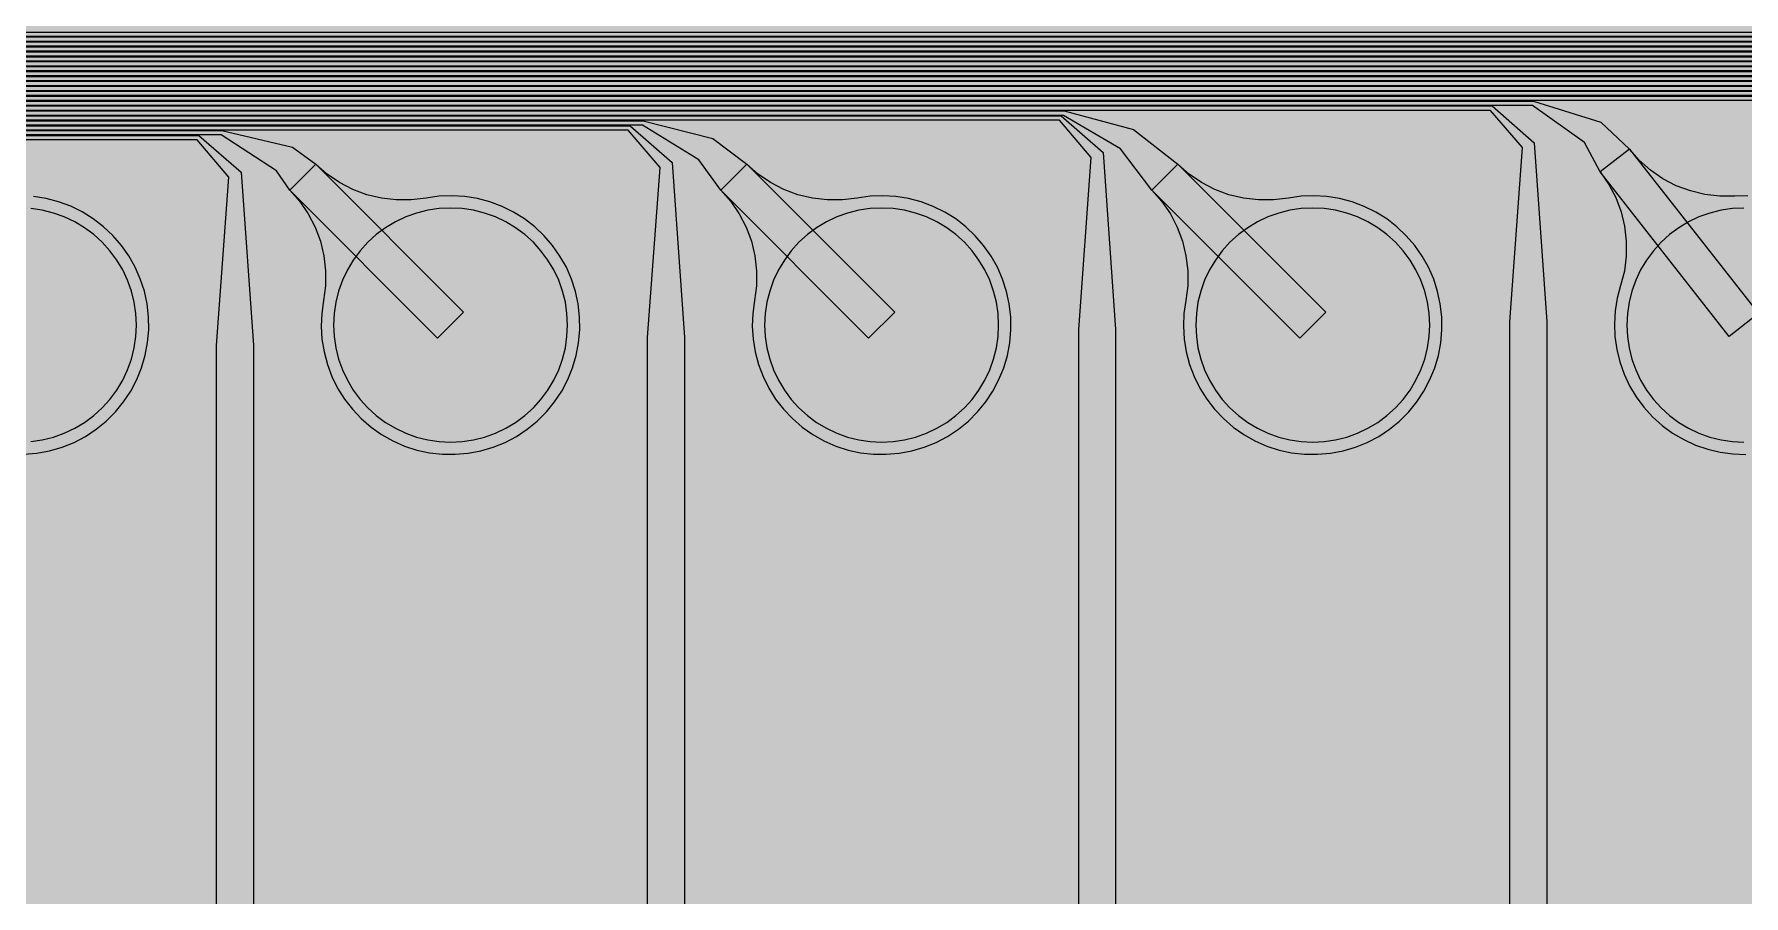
# Model space of a CAD drawing. Header units: metres. Extents: x -7231 to 10969, y -37556 to 1873.
# Drawn here: x -4007 to -2618, y -29504 to -28805 of the extents above; entities that cross this region are included whole.
import ezdxf

# ---------------------------------------------------------------- set-up
doc = ezdxf.new("R2010")
doc.units = ezdxf.units.M
for name, color, linetype in [('Metal1', 4, 'CONTINUOUS'), ('Metal2', 3, 'CONTINUOUS'), ('Polyimide', 7, 'CONTINUOUS'), ('Polyimide_Negative', 5, 'CONTINUOUS')]:
    doc.layers.add(name, color=color, linetype=linetype)

msp = doc.modelspace()

# ---------------------------------------------------------------- hatches: boundary and pattern name
at = {"layer": 'Polyimide'}
msp.add_hatch(color=7, dxfattribs=at).paths.add_polyline_path([(4065.7, -468), (4066.7, -502), (4068.5, -536), (4071.4, -570), (4075.5, -604), (4081, -638), (4088, -672), (4096.5, -706), (4106.6, -740), (4118.3, -774), (4131.6, -808), (4146.5, -842), (4162.9, -876), (4180.7, -910), (4199.8, -944), (4220.2, -978), (4241.7, -1012), (4264.2, -1046), (4287.5, -1080), (4311.5, -1114), (4336, -1148), (4360.9, -1182), (4385.9, -1216), (4410.9, -1250), (4435.7, -1284), (4460.2, -1318), (4484.2, -1352), (4507.5, -1385.9), (4530, -1419.9), (4551.5, -1453.9), (4571.9, -1487.9), (4591.1, -1521.9), (4608.9, -1555.9), (4625.3, -1589.9), (4640.1, -1623.9), (4653.4, -1657.9), (4665.1, -1691.9), (4675.2, -1725.9), (4683.7, -1759.9), (4690.7, -1793.9), (4696.2, -1827.9), (4700.3, -1861.9), (4703.2, -1895.9), (4705.1, -1929.9), (4706.1, -1963.9), (4706.4, -1997.9), (4706.5, -2031.9), (4706.5, -4793), (4710, -4838.4), (4720.2, -4882.7), (4737.1, -4925), (4760.1, -4964.2), (4788.9, -4999.5), (4822.6, -5030), (4860.5, -5055.1), (4901.8, -5074.2), (4901.8, -5074.2), (4970.7, -5105.2), (5034.7, -5145.3), (5092.8, -5193.5), (5143.8, -5249.2), (5186.9, -5311.2), (5221.2, -5378.4), (5246.2, -5449.7), (5261.4, -5523.7), (5266.5, -5599), (5261.4, -5674.3), (5246.2, -5748.3), (5221.2, -5819.6), (5186.9, -5886.8), (5143.8, -5948.8), (5092.8, -6004.5), (5034.7, -6052.7), (4970.7, -6092.8), (4901.8, -6123.8), (4860.5, -6142.9), (4822.6, -6168), (4788.9, -6198.5), (4760.1, -6233.8), (4737.1, -6273), (4720.2, -6315.3), (4710, -6359.6), (4706.5, -6405), (4706.5, -9221.5), (4710, -9266.9), (4720.2, -9311.2), (4737.1, -9353.5), (4760.1, -9392.7), (4788.9, -9428), (4822.6, -9458.5), (4860.5, -9483.6), (4901.8, -9502.7), (4970.7, -9533.7), (5034.7, -9573.8), (5092.8, -9622), (5143.8, -9677.7), (5186.9, -9739.7), (5221.2, -9806.9), (5246.2, -9878.2), (5261.4, -9952.2), (5266.5, -10027.5), (5261.4, -10102.8), (5246.2, -10176.8), (5221.2, -10248.1), (5186.9, -10315.3), (5143.8, -10377.3), (5092.8, -10433), (5034.7, -10481.2), (4970.7, -10521.3), (4901.8, -10552.3), (4860.5, -10571.4), (4822.6, -10596.5), (4788.9, -10627), (4760.1, -10662.3), (4737.1, -10701.5), (4720.2, -10743.8), (4710, -10788.1), (4706.5, -10833.5), (4706.5, -13650), (4710, -13695.4), (4720.2, -13739.7), (4737.1, -13782), (4760.1, -13821.2), (4788.9, -13856.5), (4822.6, -13887), (4860.5, -13912.1), (4901.8, -13931.2), (4970.7, -13962.2), (5034.7, -14002.2), (5092.8, -14050.5), (5143.8, -14106.2), (5186.9, -14168.2), (5221.2, -14235.4), (5246.2, -14306.7), (5261.4, -14380.7), (5266.5, -14456), (5261.4, -14531.3), (5246.2, -14605.3), (5221.2, -14676.5), (5186.9, -14743.8), (5143.8, -14805.8), (5092.8, -14861.5), (5034.7, -14909.7), (4970.7, -14949.8), (4901.8, -14980.8), (4860.5, -14999.9), (4822.6, -15025), (4788.9, -15055.5), (4760.1, -15090.8), (4737.1, -15130), (4720.2, -15172.3), (4710, -15216.6), (4706.5, -15262), (4706.5, -15456), (4720.9, -15750), (4764.1, -16041.3), (4835.7, -16326.8), (4934.9, -16604), (5060.7, -16870.2), (5212.1, -17122.7), (5387.5, -17359.2), (5585.2, -17577.3), (5803.3, -17775), (6039.8, -17950.4), (6292.3, -18101.8), (6558.4, -18227.6), (6835.6, -18326.8), (7121.2, -18398.3), (7412.4, -18441.5), (7706.5, -18456), (9969, -18456), (10047.4, -18459.8), (10125.1, -18471.4), (10201.2, -18490.4), (10275.2, -18516.9), (10346.1, -18550.5), (10413.5, -18590.8), (10476.5, -18637.6), (10534.7, -18690.3), (10587.4, -18748.5), (10634.2, -18811.5), (10674.5, -18878.9), (10708.1, -18949.8), (10734.6, -19023.8), (10753.6, -19099.9), (10765.2, -19177.6), (10769, -19256), (10769, -20895.8), (10730.2, -20951.4), (10694.6, -21009.1), (10662.2, -21068.6), (10633.2, -21129.9), (10607.6, -21192.7), (10585.5, -21256.7), (10566.9, -21322), (10552, -21388.1), (10540.8, -21455), (10533.4, -21522.3), (10529.6, -21590), (10529.6, -21657.8), (10533.4, -21725.5), (10540.8, -21792.9), (10552, -21859.7), (10566.9, -21925.9), (10585.5, -21991.1), (10607.6, -22055.2), (10633.2, -22117.9), (10662.2, -22179.2), (10694.6, -22238.7), (10730.2, -22296.4), (10769, -22352), (10769, -32454.2), (10728.7, -32510.5), (10691.7, -32568.9), (10658, -32629.3), (10627.8, -32691.6), (10601.2, -32755.4), (10578.2, -32820.7), (10558.9, -32887.1), (10543.4, -32954.5), (10531.8, -33022.7), (10524, -33091.4), (10520.1, -33160.5), (10520.1, -33229.7), (10524, -33298.8), (10531.8, -33367.5), (10543.4, -33435.7), (10558.9, -33503.1), (10578.2, -33569.5), (10601.2, -33634.8), (10627.8, -33698.6), (10658, -33760.8), (10691.7, -33821.3), (10728.7, -33879.7), (10769, -33936), (10769, -36556), (10765.2, -36634.4), (10753.6, -36712.1), (10734.6, -36788.2), (10708.1, -36862.1), (10674.5, -36933.1), (10634.2, -37000.5), (10587.4, -37063.5), (10534.7, -37121.7), (10476.5, -37174.4), (10413.5, -37221.2), (10346.1, -37261.5), (10275.2, -37295.1), (10201.2, -37321.6), (10125.1, -37340.6), (10047.4, -37352.1), (9969, -37356), (-6231, -37356), (-6309.4, -37352.1), (-6387.1, -37340.6), (-6463.2, -37321.6), (-6537.2, -37295.1), (-6608.1, -37261.5), (-6675.5, -37221.2), (-6738.5, -37174.4), (-6796.7, -37121.7), (-6849.4, -37063.5), (-6896.2, -37000.5), (-6936.5, -36933.1), (-6970.1, -36862.1), (-6996.6, -36788.2), (-7015.6, -36712.1), (-7027.2, -36634.4), (-7031, -36556), (-7031, -33936), (-6990.7, -33879.8), (-6953.7, -33821.3), (-6920, -33760.9), (-6889.8, -33698.6), (-6863.2, -33634.8), (-6840.2, -33569.5), (-6820.9, -33503.1), (-6805.4, -33435.7), (-6793.7, -33367.5), (-6785.9, -33298.8), (-6782, -33229.7), (-6782, -33160.5), (-6785.9, -33091.4), (-6793.7, -33022.7), (-6805.4, -32954.5), (-6820.9, -32887.1), (-6840.2, -32820.6), (-6863.2, -32755.4), (-6889.8, -32691.5), (-6920, -32629.3), (-6953.7, -32568.9), (-6990.7, -32510.4), (-7031, -32454.2), (-7031, -22364.8), (-6990.7, -22308.6), (-6953.7, -22250.1), (-6920, -22189.7), (-6889.8, -22127.5), (-6863.2, -22063.6), (-6840.2, -21998.4), (-6820.9, -21931.9), (-6805.4, -21864.5), (-6793.7, -21796.3), (-6785.9, -21727.6), (-6782, -21658.5), (-6782, -21589.3), (-6785.9, -21520.3), (-6793.7, -21451.5), (-6805.4, -21383.3), (-6820.9, -21315.9), (-6840.2, -21249.5), (-6863.2, -21184.2), (-6889.8, -21120.4), (-6920, -21058.1), (-6953.7, -20997.7), (-6990.7, -20939.3), (-7031, -20883), (-7031, -19256), (-7027.2, -19177.6), (-7015.6, -19099.9), (-6996.6, -19023.8), (-6970.1, -18949.8), (-6936.5, -18878.9), (-6896.2, -18811.5), (-6849.4, -18748.5), (-6796.7, -18690.3), (-6738.5, -18637.6), (-6675.5, -18590.8), (-6608.1, -18550.5), (-6537.2, -18516.9), (-6463.2, -18490.4), (-6387.1, -18471.4), (-6309.4, -18459.8), (-6231, -18456), (-3968.5, -18456), (-3674.4, -18441.5), (-3383.2, -18398.3), (-3097.6, -18326.8), (-2820.4, -18227.6), (-2554.3, -18101.8), (-2301.8, -17950.4), (-2065.3, -17775), (-1847.2, -17577.3), (-1649.5, -17359.2), (-1474.1, -17122.7), (-1322.7, -16870.2), (-1196.9, -16604), (-1097.7, -16326.8), (-1026.1, -16041.3), (-982.9, -15750), (-968.5, -15456), (-968.5, -15262), (-972, -15216.6), (-982.2, -15172.3), (-999.1, -15130), (-1022.1, -15090.8), (-1050.9, -15055.5), (-1084.6, -15025), (-1122.5, -14999.9), (-1163.8, -14980.8), (-1232.7, -14949.8), (-1296.7, -14909.7), (-1354.8, -14861.5), (-1405.8, -14805.8), (-1448.9, -14743.8), (-1483.2, -14676.5), (-1508.2, -14605.3), (-1523.4, -14531.3), (-1528.5, -14456), (-1523.4, -14380.7), (-1508.2, -14306.7), (-1483.2, -14235.4), (-1448.9, -14168.2), (-1405.8, -14106.2), (-1354.8, -14050.5), (-1296.7, -14002.2), (-1232.7, -13962.2), (-1163.8, -13931.2), (-1122.5, -13912.1), (-1084.6, -13887), (-1050.9, -13856.5), (-1022.1, -13821.2), (-999.1, -13782), (-982.2, -13739.7), (-972, -13695.4), (-968.5, -13650), (-968.5, -12309.6), (-972, -12264.3), (-982.2, -12219.9), (-999.1, -12177.7), (-1022.1, -12138.5), (-1050.9, -12103.2), (-1084.6, -12072.6), (-1122.5, -12047.5), (-1163.8, -12028.5), (-1232.7, -11997.4), (-1296.7, -11957.4), (-1354.8, -11909.1), (-1405.8, -11853.5), (-1448.9, -11791.5), (-1483.2, -11724.2), (-1508.2, -11653), (-1523.4, -11579), (-1528.5, -11503.7), (-1523.4, -11428.3), (-1508.2, -11354.4), (-1483.2, -11283.1), (-1448.9, -11215.9), (-1405.8, -11153.8), (-1354.8, -11098.2), (-1296.7, -11049.9), (-1232.7, -11009.9), (-1163.8, -10978.8), (-1122.5, -10959.8), (-1084.6, -10934.7), (-1050.9, -10904.1), (-1022.1, -10868.9), (-999.1, -10829.6), (-982.2, -10787.4), (-972, -10743), (-968.5, -10697.7), (-968.5, -9357.3), (-972, -9311.9), (-982.2, -9267.6), (-999.1, -9225.4), (-1022.1, -9186.1), (-1050.9, -9150.8), (-1084.6, -9120.3), (-1122.5, -9095.2), (-1163.8, -9076.2), (-1163.8, -9076.2), (-1232.7, -9045.1), (-1296.7, -9005.1), (-1354.8, -8956.8), (-1405.8, -8901.1), (-1448.9, -8839.1), (-1483.2, -8771.9), (-1508.2, -8700.6), (-1523.4, -8626.7), (-1528.5, -8551.3), (-1523.4, -8476), (-1508.2, -8402), (-1483.2, -8330.8), (-1448.9, -8263.5), (-1405.8, -8201.5), (-1354.8, -8145.9), (-1296.7, -8097.6), (-1232.7, -8057.6), (-1163.8, -8026.5), (-1163.8, -8026.5), (-1122.5, -8007.4), (-1084.6, -7982.4), (-1050.9, -7951.8), (-1022.1, -7916.5), (-999.1, -7877.3), (-982.2, -7835), (-972, -7790.7), (-968.5, -7745.4), (-968.5, -6405), (-972, -6359.6), (-982.2, -6315.3), (-999.1, -6273), (-1022.1, -6233.8), (-1050.9, -6198.5), (-1084.6, -6168), (-1122.5, -6142.9), (-1163.8, -6123.8), (-1163.8, -6123.8), (-1232.7, -6092.8), (-1296.7, -6052.7), (-1354.8, -6004.5), (-1405.8, -5948.8), (-1448.9, -5886.8), (-1483.2, -5819.6), (-1508.2, -5748.3), (-1523.4, -5674.3), (-1528.5, -5599), (-1523.4, -5523.7), (-1508.2, -5449.7), (-1483.2, -5378.4), (-1448.9, -5311.2), (-1405.8, -5249.2), (-1354.8, -5193.5), (-1296.7, -5145.3), (-1232.7, -5105.2), (-1163.8, -5074.2), (-1163.8, -5074.2), (-1122.5, -5055.1), (-1084.6, -5030), (-1050.9, -4999.5), (-1022.1, -4964.2), (-999.1, -4925), (-982.2, -4882.7), (-972, -4838.4), (-968.5, -4793), (-968.5, -2031.9), (-968.4, -1997.9), (-968.1, -1963.9), (-967.1, -1929.9), (-965.2, -1895.9), (-962.2, -1861.9), (-958, -1827.9), (-952.4, -1793.9), (-945.3, -1759.9), (-936.6, -1725.9), (-926.4, -1691.9), (-914.4, -1657.9), (-900.9, -1623.9), (-885.7, -1589.9), (-869.1, -1555.9), (-850.9, -1521.9), (-831.4, -1487.9), (-810.6, -1453.9), (-788.7, -1419.9), (-765.8, -1385.9), (-742.1, -1352), (-717.6, -1318), (-692.7, -1284), (-667.4, -1250), (-641.9, -1216), (-616.4, -1182), (-591.1, -1148), (-566.1, -1114), (-541.7, -1080), (-517.9, -1046), (-495, -1012), (-473.1, -978), (-452.4, -944), (-432.8, -910), (-414.7, -876), (-398, -842), (-382.9, -808), (-369.3, -774), (-357.4, -740), (-347.1, -706), (-338.4, -672), (-331.3, -638), (-325.7, -604), (-321.5, -570), (-318.6, -536), (-316.7, -502), (-315.7, -468), (-315.3, -434), (-315.2, -400), (-315.2, 401), (-315.2, 451), (-315.2, 1644), (-270.2, 1644), (-270, 1637.1), (-269.4, 1630.3), (-268.2, 1623.5), (-266.7, 1616.8), (-264.7, 1610.2), (-262.3, 1603.8), (-259.4, 1597.6), (-256.2, 1591.5), (-252.6, 1585.7), (-248.6, 1580.1), (-244.2, 1574.8), (-239.5, 1569.8), (-234.5, 1565.1), (-229.2, 1560.7), (-223.6, 1556.7), (-217.8, 1553.1), (-211.7, 1549.8), (-205.4, 1547), (-199, 1544.6), (-192.4, 1542.6), (-185.7, 1541), (-179, 1539.9), (-172.1, 1539.2), (-165.2, 1539), (-158.4, 1539.2), (-151.5, 1539.9), (-144.8, 1541), (-138.1, 1542.6), (-131.5, 1544.6), (-125.1, 1547), (-118.8, 1549.8), (-112.8, 1553.1), (-106.9, 1556.7), (-101.3, 1560.7), (-96, 1565.1), (-91, 1569.8), (-86.3, 1574.8), (-81.9, 1580.1), (-77.9, 1585.7), (-74.3, 1591.5), (-71.1, 1597.6), (-68.2, 1603.8), (-65.8, 1610.2), (-63.8, 1616.8), (-62.3, 1623.5), (-61.1, 1630.3), (-60.5, 1637.1), (-60.2, 1644), (1853, 1644), (1853, 1573), (3815.2, 1573), (3815.5, 1579.5), (3816.1, 1586.1), (3817.2, 1592.5), (3818.7, 1598.9), (3820.6, 1605.1), (3822.9, 1611.3), (3825.6, 1617.2), (3828.6, 1623), (3832.1, 1628.6), (3835.9, 1633.9), (3840.1, 1638.9), (3844.5, 1643.7), (3849.3, 1648.2), (3854.4, 1652.3), (3859.7, 1656.1), (3865.2, 1659.6), (3871, 1662.7), (3877, 1665.4), (3883.1, 1667.7), (3889.4, 1669.6), (3895.7, 1671.1), (3902.2, 1672.1), (3908.7, 1672.8), (3915.2, 1673), (3921.8, 1672.8), (3928.3, 1672.1), (3934.8, 1671.1), (3941.1, 1669.6), (3947.4, 1667.7), (3953.5, 1665.4), (3959.5, 1662.7), (3965.2, 1659.6), (3970.8, 1656.1), (3976.1, 1652.3), (3981.2, 1648.2), (3986, 1643.7), (3990.4, 1638.9), (3994.6, 1633.9), (3998.4, 1628.6), (4001.9, 1623), (4004.9, 1617.2), (4007.6, 1611.3), (4009.9, 1605.1), (4011.8, 1598.9), (4013.3, 1592.5), (4014.4, 1586.1), (4015, 1579.5), (4015.2, 1573), (4065.2, 1573), (4065.2, 451), (4065.2, 401), (4065.2, -400), (4065.3, -434), (4065.7, -468)])

# ---------------------------------------------------------------- linework, layer by layer
at = {"layer": 'Metal1'}
for points in [[(1216.7, -19211.9), (1216.7, -30063.7), (1185.7, -30094.7), (-5826.2, -30094.7), (-5857.2, -30063.7), (-5857.2, -28838.3), (-5826.2, -28807.2), (-372.8, -28807.2), (-338.9, -28837.1), (-328.5, -28993.5), (-328.5, -29781), (-358.5, -29781), (-358.5, -28993.5), (-348.1, -28840.9), (-374.2, -28810.8), (-5824.8, -28810.8), (-5853.7, -28839.7), (-5853.7, -30062.3), (-5824.8, -30091.2), (1184.3, -30091.2), (1213.2, -30062.3), (1213.2, -19211.9)], [(1208.7, -19211.9), (1208.7, -30055.7), (1177.7, -30086.7), (-5818.2, -30086.7), (-5849.2, -30055.7), (-5849.2, -28846.3), (-5818.2, -28815.2), (-722.8, -28815.2), (-688.9, -28845.1), (-678.5, -28999.9), (-678.5, -29781), (-708.5, -29781), (-708.5, -28999.9), (-698.1, -28848.9), (-724.2, -28818.8), (-5816.8, -28818.8), (-5845.7, -28847.7), (-5845.7, -30054.3), (-5816.8, -30083.2), (1176.3, -30083.2), (1205.2, -30054.3), (1205.2, -19211.9)], [(1200.7, -19211.9), (1200.7, -30047.7), (1169.7, -30078.7), (-5810.2, -30078.7), (-5841.2, -30047.7), (-5841.2, -28854.3), (-5810.2, -28823.2), (-1072.8, -28823.2), (-1038.8, -28853.1), (-1028.5, -29006.3), (-1028.5, -29781), (-1058.5, -29781), (-1058.5, -29006.3), (-1048.2, -28856.9), (-1074.2, -28826.8), (-5808.8, -28826.8), (-5837.7, -28855.7), (-5837.7, -30046.3), (-5808.8, -30075.2), (1168.3, -30075.2), (1197.2, -30046.3), (1197.2, -19211.9)], [(1192.7, -19211.9), (1192.7, -30039.7), (1161.7, -30070.7), (-5802.2, -30070.7), (-5833.2, -30039.7), (-5833.2, -28862.3), (-5802.2, -28831.2), (-1422.8, -28831.2), (-1388.8, -28861.1), (-1378.5, -29012.7), (-1378.5, -29781), (-1408.5, -29781), (-1408.5, -29012.7), (-1398.2, -28864.9), (-1424.2, -28834.8), (-5800.8, -28834.8), (-5829.7, -28863.7), (-5829.7, -30038.3), (-5800.8, -30067.2), (1160.3, -30067.2), (1189.2, -30038.3), (1189.2, -19211.9)], [(1184.7, -19211.9), (1184.7, -30031.7), (1153.7, -30062.7), (-5794.2, -30062.7), (-5825.2, -30031.7), (-5825.2, -28870.3), (-5794.2, -28839.2), (-1772.8, -28839.2), (-1738.8, -28869.1), (-1728.5, -29019.1), (-1728.5, -29781), (-1758.5, -29781), (-1758.5, -29019.1), (-1748.2, -28872.9), (-1774.2, -28842.8), (-5792.8, -28842.8), (-5821.7, -28871.7), (-5821.7, -30030.3), (-5792.8, -30059.2), (1152.3, -30059.2), (1181.2, -30030.3), (1181.2, -19211.9)], [(1176.7, -19211.9), (1176.7, -30023.7), (1145.7, -30054.7), (-5786.2, -30054.7), (-5817.2, -30023.7), (-5817.2, -28878.3), (-5786.2, -28847.2), (-2122.8, -28847.2), (-2088.8, -28877), (-2078.5, -29025.5), (-2078.5, -29781), (-2108.5, -29781), (-2108.5, -29025.5), (-2098.2, -28881), (-2124.2, -28850.8), (-5784.8, -28850.8), (-5813.7, -28879.7), (-5813.7, -30022.3), (-5784.8, -30051.2), (1144.3, -30051.2), (1173.2, -30022.3), (1173.2, -19211.9)], [(1168.7, -19211.9), (1168.7, -30015.7), (1137.7, -30046.7), (-5778.2, -30046.7), (-5809.2, -30015.7), (-5809.2, -28886.3), (-5778.2, -28855.2), (-2472.8, -28855.2), (-2438.7, -28885), (-2428.5, -29031.9), (-2428.5, -29781), (-2458.5, -29781), (-2458.5, -29031.9), (-2448.3, -28889), (-2474.2, -28858.8), (-5776.8, -28858.8), (-5805.7, -28887.7), (-5805.7, -30014.3), (-5776.8, -30043.2), (1136.3, -30043.2), (1165.2, -30014.3), (1165.2, -19211.9)], [(1160.7, -19211.9), (1160.7, -30007.7), (1129.7, -30038.7), (-5770.2, -30038.7), (-5801.2, -30007.7), (-5801.2, -28894.3), (-5770.2, -28863.2), (-2822.8, -28863.2), (-2788.7, -28893), (-2778.5, -29038.3), (-2778.5, -29781), (-2808.5, -29781), (-2808.5, -29038.3), (-2798.3, -28897), (-2824.2, -28866.8), (-5768.8, -28866.8), (-5797.7, -28895.7), (-5797.7, -30006.3), (-5768.8, -30035.2), (1128.3, -30035.2), (1157.2, -30006.3), (1157.2, -19211.9)], [(1152.7, -19211.9), (1152.7, -29999.7), (1121.7, -30030.7), (-5762.2, -30030.7), (-5793.2, -29999.7), (-5793.2, -28902.3), (-5762.2, -28871.2), (-3172.8, -28871.2), (-3138.7, -28901), (-3128.5, -29044.7), (-3128.5, -29781), (-3158.5, -29781), (-3158.5, -29044.7), (-3148.3, -28905), (-3174.2, -28874.8), (-5760.8, -28874.8), (-5789.7, -28903.7), (-5789.7, -29998.3), (-5760.8, -30027.2), (1120.3, -30027.2), (1149.2, -29998.3), (1149.2, -19211.9)], [(1144.7, -19211.9), (1144.7, -29991.7), (1113.7, -30022.7), (-5754.2, -30022.7), (-5785.2, -29991.7), (-5785.2, -28910.3), (-5754.2, -28879.2), (-3522.8, -28879.2), (-3488.7, -28909), (-3478.5, -29051.1), (-3478.5, -29781), (-3508.5, -29781), (-3508.5, -29051.1), (-3498.3, -28913), (-3524.2, -28882.8), (-5752.8, -28882.8), (-5781.7, -28911.7), (-5781.7, -29990.3), (-5752.8, -30019.2), (1112.3, -30019.2), (1141.2, -29990.3), (1141.2, -19211.9)], [(1136.7, -19211.9), (1136.7, -29983.7), (1105.7, -30014.7), (-5746.2, -30014.7), (-5777.2, -29983.7), (-5777.2, -28918.3), (-5746.2, -28887.2), (-3872.8, -28887.2), (-3838.6, -28917), (-3828.5, -29057.5), (-3828.5, -29781), (-3858.5, -29781), (-3858.5, -29057.5), (-3848.4, -28921), (-3874.2, -28890.8), (-5744.8, -28890.8), (-5773.7, -28919.7), (-5773.7, -29982.3), (-5744.8, -30011.2), (1104.3, -30011.2), (1133.2, -29982.3), (1133.2, -19211.9)]]:
    msp.add_lwpolyline(points, dxfattribs=at)
at = {"layer": 'Metal2'}
for points in [[(1220.7, -19211.9), (1220.7, -30067.7), (1189.7, -30098.7), (-5830.2, -30098.7), (-5861.2, -30067.7), (-5861.2, -28834.3), (-5830.2, -28803.2), (-339.3, -28803.2), (-289.1, -28825.4), (-242.8, -28887.7), (-155.6, -29033.3), (-181.4, -29048.7), (-268.5, -28903.1), (-299.5, -28836.1), (-340.2, -28806.8), (-5828.8, -28806.8), (-5857.7, -28835.7), (-5857.7, -30066.3), (-5828.8, -30095.2), (1188.3, -30095.2), (1217.2, -30066.3), (1217.2, -19211.9)], [(1212.7, -19211.9), (1212.7, -30059.7), (1181.7, -30090.7), (-5822.2, -30090.7), (-5853.2, -30059.7), (-5853.2, -28842.3), (-5822.2, -28811.2), (-689.3, -28811.2), (-638.6, -28832.9), (-595.1, -28888.8), (-505.7, -29033.1), (-531.3, -29048.9), (-620.6, -28904.6), (-649.3, -28844.1), (-690.2, -28814.8), (-5820.8, -28814.8), (-5849.7, -28843.7), (-5849.7, -30058.3), (-5820.8, -30087.2), (1180.3, -30087.2), (1209.2, -30058.3), (1209.2, -19211.9)], [(1204.7, -19211.9), (1204.7, -30051.7), (1173.7, -30082.7), (-5814.2, -30082.7), (-5845.2, -30051.7), (-5845.2, -28850.3), (-5814.2, -28819.2), (-1039.3, -28819.2), (-988, -28840.3), (-947.5, -28890.1), (-855.9, -29032.9), (-881.1, -29049.1), (-972.8, -28906.3), (-999, -28852.2), (-1040.2, -28822.7), (-5812.8, -28822.7), (-5841.7, -28851.7), (-5841.7, -30050.3), (-5812.8, -30079.2), (1172.3, -30079.2), (1201.2, -30050.3), (1201.2, -19211.9)], [(1196.7, -19211.9), (1196.7, -30043.7), (1165.7, -30074.7), (-5806.2, -30074.7), (-5837.2, -30043.7), (-5837.2, -28858.3), (-5806.2, -28827.2), (-1389.3, -28827.2), (-1337.4, -28847.7), (-1300.1, -28891.4), (-1206, -29032.7), (-1231, -29049.3), (-1325.1, -28908.1), (-1348.8, -28860.3), (-1390.2, -28830.8), (-5804.8, -28830.8), (-5833.7, -28859.7), (-5833.7, -30042.3), (-5804.8, -30071.2), (1164.3, -30071.2), (1193.2, -30042.3), (1193.2, -19211.9)], [(1188.7, -19211.9), (1188.7, -30035.7), (1157.7, -30066.7), (-5798.2, -30066.7), (-5829.2, -30035.7), (-5829.2, -28866.3), (-5798.2, -28835.2), (-1739.3, -28835.2), (-1686.7, -28855), (-1652.8, -28892.9), (-1556.2, -29032.5), (-1580.8, -29049.5), (-1677.4, -28910), (-1698.6, -28868.4), (-1740.1, -28838.8), (-5796.8, -28838.8), (-5825.7, -28867.7), (-5825.7, -30034.3), (-5796.8, -30063.2), (1156.3, -30063.2), (1185.2, -30034.3), (1185.2, -19211.9)], [(1180.7, -19211.9), (1180.7, -30027.7), (1149.7, -30058.7), (-5790.2, -30058.7), (-5821.2, -30027.7), (-5821.2, -28874.3), (-5790.2, -28843.2), (-2089.3, -28843.2), (-2036, -28862.2), (-2005.5, -28894.5), (-1906.3, -29032.2), (-1930.7, -29049.8), (-2029.9, -28912.1), (-2048.3, -28876.5), (-2090.1, -28846.8), (-5788.8, -28846.8), (-5817.7, -28875.7), (-5817.7, -30026.3), (-5788.8, -30055.2), (1148.3, -30055.2), (1177.2, -30026.3), (1177.2, -19211.9)], [(1172.7, -19211.9), (1172.7, -30019.7), (1141.7, -30050.7), (-5782.2, -30050.7), (-5813.2, -30019.7), (-5813.2, -28882.3), (-5782.2, -28851.2), (-2439.3, -28851.2), (-2385.3, -28869.3), (-2358.4, -28896.3), (-2256.5, -29032), (-2280.5, -29050), (-2382.4, -28914.3), (-2398.1, -28884.7), (-2440.1, -28854.7), (-5780.8, -28854.7), (-5809.7, -28883.7), (-5809.7, -30018.3), (-5780.8, -30047.2), (1140.3, -30047.2), (1169.2, -30018.3), (1169.2, -19211.9)], [(1164.7, -19211.9), (1164.7, -30011.7), (1133.7, -30042.7), (-5774.2, -30042.7), (-5805.2, -30011.7), (-5805.2, -28890.3), (-5774.2, -28859.2), (-2789.3, -28859.2), (-2734.5, -28876.3), (-2711.4, -28898.2), (-2606.7, -29031.7), (-2630.3, -29050.3), (-2735.1, -28916.7), (-2747.9, -28892.9), (-2790.1, -28862.8), (-5772.8, -28862.8), (-5801.7, -28891.7), (-5801.7, -30010.3), (-5772.8, -30039.2), (1132.3, -30039.2), (1161.2, -30010.3), (1161.2, -19211.9)], [(1156.7, -19211.9), (1156.7, -30003.7), (1125.7, -30034.7), (-5766.2, -30034.7), (-5797.2, -30003.7), (-5797.2, -28898.3), (-5766.2, -28867.2), (-3170.2, -28867.2), (-3114.1, -28882.4), (-3077.9, -28910.4), (-2957.9, -29030.4), (-2979.1, -29051.6), (-3099.1, -28931.6), (-3124.5, -28898), (-3170.8, -28870.8), (-5764.8, -28870.8), (-5793.7, -28899.7), (-5793.7, -30002.3), (-5764.8, -30031.2), (1124.3, -30031.2), (1153.2, -30002.3), (1153.2, -19211.9)], [(1148.7, -19211.9), (1148.7, -29995.7), (1117.7, -30026.7), (-5758.2, -30026.7), (-5789.2, -29995.7), (-5789.2, -28906.3), (-5758.2, -28875.2), (-3512.2, -28875.2), (-3455.5, -28889.6), (-3427.9, -28910.4), (-3307.9, -29030.4), (-3329.1, -29051.6), (-3449.1, -28931.6), (-3467, -28906.8), (-3512.8, -28878.8), (-5756.8, -28878.8), (-5785.7, -28907.7), (-5785.7, -29994.3), (-5756.8, -30023.2), (1116.3, -30023.2), (1145.2, -29994.3), (1145.2, -19211.9)], [(1140.7, -19211.9), (1140.7, -29987.7), (1109.7, -30018.7), (-5750.2, -30018.7), (-5781.2, -29987.7), (-5781.2, -28914.3), (-5750.2, -28883.2), (-3854.2, -28883.2), (-3796.8, -28896.6), (-3777.9, -28910.4), (-3657.9, -29030.4), (-3679.1, -29051.6), (-3799.1, -28931.6), (-3809.7, -28915.9), (-3854.8, -28886.7), (-5748.8, -28886.7), (-5777.7, -28915.7), (-5777.7, -29986.3), (-5748.8, -30015.2), (1108.3, -30015.2), (1137.2, -29986.3), (1137.2, -19211.9)], [(-2615.3, -28936), (-2625.8, -28936.3), (-2638, -28936.4), (-2650.1, -28935), (-2661.9, -28932.1), (-2673.4, -28927.9), (-2684.2, -28922.3), (-2694.2, -28915.4), (-2703.4, -28907.3), (-2711.4, -28898.2), (-2735.1, -28916.7), (-2735.1, -28916.7), (-2728.1, -28926.8), (-2722.5, -28937.6), (-2718.2, -28949), (-2715.3, -28960.8), (-2713.9, -28972.9), (-2713.9, -28985.1), (-2715.5, -28997.2), (-2718.5, -29009), (-2721.2, -29019.1), (-2722.9, -29029.4), (-2723.5, -29039.9), (-2723.1, -29050.4), (-2721.6, -29060.7), (-2719.1, -29070.9), (-2715.7, -29080.8), (-2711.2, -29090.3), (-2705.8, -29099.3), (-2699.6, -29107.7), (-2692.5, -29115.5), (-2684.7, -29122.5), (-2676.3, -29128.7), (-2667.3, -29134), (-2657.8, -29138.4), (-2647.8, -29141.8), (-2637.7, -29144.2), (-2627.3, -29145.6), (-2616.8, -29146)], [(-4014.7, -29145.9), (-4004.3, -29145), (-3994, -29143.1), (-3983.9, -29140.1), (-3974.2, -29136.2), (-3964.9, -29131.3), (-3956.2, -29125.5), (-3948.1, -29118.9), (-3940.6, -29111.4), (-3934, -29103.3), (-3928.2, -29094.6), (-3923.3, -29085.3), (-3919.4, -29075.6), (-3916.4, -29065.5), (-3914.5, -29055.2), (-3913.6, -29044.8), (-3913.7, -29034.3), (-3914.9, -29023.9), (-3917.1, -29013.6), (-3920.4, -29003.6), (-3924.6, -28994), (-3929.8, -28984.9), (-3935.8, -28976.3), (-3942.7, -28968.4), (-3950.3, -28961.2), (-3958.6, -28954.8), (-3967.5, -28949.2), (-3976.9, -28944.6), (-3986.7, -28940.9), (-3996.9, -28938.3), (-4007.2, -28936.6)]]:
    msp.add_lwpolyline(points, dxfattribs=at)
for points in [[(-3799.1, -28931.6), (-3791, -28940.7), (-3784.1, -28950.8), (-3778.5, -28961.6), (-3774.2, -28973), (-3771.4, -28984.8), (-3770, -28996.9), (-3770, -29009.1), (-3771.6, -29021.2), (-3773.1, -29031.6), (-3773.5, -29042), (-3772.9, -29052.5), (-3771.2, -29062.8), (-3768.5, -29073), (-3764.8, -29082.8), (-3760.2, -29092.2), (-3754.6, -29101.1), (-3748.2, -29109.3), (-3741, -29116.9), (-3733.1, -29123.8), (-3724.5, -29129.8), (-3715.4, -29135), (-3705.8, -29139.2), (-3695.8, -29142.4), (-3685.6, -29144.6), (-3675.1, -29145.8), (-3664.7, -29145.9), (-3654.2, -29145), (-3643.9, -29143.1), (-3633.9, -29140.1), (-3624.2, -29136.2), (-3614.9, -29131.3), (-3606.2, -29125.5), (-3598.1, -29118.9), (-3590.6, -29111.4), (-3584, -29103.3), (-3578.2, -29094.6), (-3573.3, -29085.3), (-3569.4, -29075.6), (-3566.4, -29065.6), (-3564.5, -29055.3), (-3563.6, -29044.8), (-3563.7, -29034.4), (-3564.9, -29023.9), (-3567.1, -29013.7), (-3570.3, -29003.7), (-3574.5, -28994.1), (-3579.7, -28985), (-3585.7, -28976.4), (-3592.6, -28968.5), (-3600.2, -28961.3), (-3608.4, -28954.9), (-3617.3, -28949.3), (-3626.7, -28944.7), (-3636.5, -28941), (-3646.7, -28938.3), (-3657, -28936.6), (-3667.5, -28936), (-3677.9, -28936.4), (-3688.3, -28937.9), (-3700.4, -28939.5), (-3712.6, -28939.5), (-3724.7, -28938.1), (-3736.5, -28935.3), (-3747.9, -28931), (-3758.7, -28925.4), (-3768.8, -28918.5), (-3777.9, -28910.4), (-3799.1, -28931.6)], [(-3449.1, -28931.6), (-3441, -28940.7), (-3434.1, -28950.8), (-3428.5, -28961.6), (-3424.2, -28973), (-3421.4, -28984.8), (-3420, -28996.9), (-3420, -29009.1), (-3421.6, -29021.2), (-3423.1, -29031.6), (-3423.5, -29042), (-3422.9, -29052.5), (-3421.2, -29062.8), (-3418.5, -29073), (-3414.8, -29082.8), (-3410.2, -29092.2), (-3404.6, -29101.1), (-3398.2, -29109.3), (-3391, -29116.9), (-3383.1, -29123.8), (-3374.5, -29129.8), (-3365.4, -29135), (-3355.8, -29139.2), (-3345.8, -29142.4), (-3335.6, -29144.6), (-3325.1, -29145.8), (-3314.7, -29145.9), (-3304.2, -29145), (-3293.9, -29143.1), (-3283.9, -29140.1), (-3274.2, -29136.2), (-3264.9, -29131.3), (-3256.2, -29125.5), (-3248.1, -29118.9), (-3240.6, -29111.4), (-3234, -29103.3), (-3228.2, -29094.6), (-3223.3, -29085.3), (-3219.4, -29075.6), (-3216.4, -29065.6), (-3214.5, -29055.3), (-3213.6, -29044.8), (-3213.7, -29034.4), (-3214.9, -29023.9), (-3217.1, -29013.7), (-3220.3, -29003.7), (-3224.5, -28994.1), (-3229.7, -28985), (-3235.7, -28976.4), (-3242.6, -28968.5), (-3250.2, -28961.3), (-3258.4, -28954.9), (-3267.3, -28949.3), (-3276.7, -28944.7), (-3286.5, -28941), (-3296.7, -28938.3), (-3307, -28936.6), (-3317.5, -28936), (-3327.9, -28936.4), (-3338.3, -28937.9), (-3350.4, -28939.5), (-3362.6, -28939.5), (-3374.7, -28938.1), (-3386.5, -28935.3), (-3397.9, -28931), (-3408.7, -28925.4), (-3418.8, -28918.5), (-3427.9, -28910.4), (-3449.1, -28931.6)], [(-3099.1, -28931.6), (-3091, -28940.7), (-3084.1, -28950.8), (-3078.5, -28961.6), (-3074.2, -28973), (-3071.4, -28984.8), (-3070, -28996.9), (-3070, -29009.1), (-3071.6, -29021.2), (-3073.1, -29031.6), (-3073.5, -29042), (-3072.9, -29052.5), (-3071.2, -29062.8), (-3068.5, -29073), (-3064.8, -29082.8), (-3060.2, -29092.2), (-3054.6, -29101.1), (-3048.2, -29109.3), (-3041, -29116.9), (-3033.1, -29123.8), (-3024.5, -29129.8), (-3015.4, -29135), (-3005.8, -29139.2), (-2995.8, -29142.4), (-2985.6, -29144.6), (-2975.1, -29145.8), (-2964.7, -29145.9), (-2954.2, -29145), (-2943.9, -29143.1), (-2933.9, -29140.1), (-2924.2, -29136.2), (-2914.9, -29131.3), (-2906.2, -29125.5), (-2898.1, -29118.9), (-2890.6, -29111.4), (-2884, -29103.3), (-2878.2, -29094.6), (-2873.3, -29085.3), (-2869.4, -29075.6), (-2866.4, -29065.6), (-2864.5, -29055.3), (-2863.6, -29044.8), (-2863.7, -29034.4), (-2864.9, -29023.9), (-2867.1, -29013.7), (-2870.3, -29003.7), (-2874.5, -28994.1), (-2879.7, -28985), (-2885.7, -28976.4), (-2892.6, -28968.5), (-2900.2, -28961.3), (-2908.4, -28954.9), (-2917.3, -28949.3), (-2926.7, -28944.7), (-2936.5, -28941), (-2946.7, -28938.3), (-2957, -28936.6), (-2967.5, -28936), (-2977.9, -28936.4), (-2988.3, -28937.9), (-3000.4, -28939.5), (-3012.6, -28939.5), (-3024.7, -28938.1), (-3036.5, -28935.3), (-3047.9, -28931), (-3058.7, -28925.4), (-3068.8, -28918.5), (-3077.9, -28910.4), (-3099.1, -28931.6)]]:
    msp.add_lwpolyline(points, close=True, dxfattribs=at)
at = {"layer": 'Polyimide_Negative'}
for points in [[(-4009.2, -29135.5), (-4000, -29134.2), (-3990.9, -29131.9), (-3982.1, -29128.8), (-3973.7, -29124.8), (-3965.7, -29120), (-3958.2, -29114.4), (-3951.3, -29108.2), (-3945.1, -29101.3), (-3939.5, -29093.8), (-3934.7, -29085.8), (-3930.7, -29077.4), (-3927.6, -29068.6), (-3925.3, -29059.5), (-3924, -29050.3), (-3923.5, -29041), (-3923.5, -29041), (-3924, -29031.7), (-3925.3, -29022.5), (-3927.6, -29013.4), (-3930.7, -29004.6), (-3934.7, -28996.2), (-3939.5, -28988.2), (-3945.1, -28980.7), (-3951.3, -28973.8), (-3958.2, -28967.6), (-3965.7, -28962), (-3973.7, -28957.2), (-3982.1, -28953.2), (-3990.9, -28950.1), (-4000, -28947.8), (-4009.2, -28946.5)], [(-2618.5, -28946), (-2627.8, -28946.5), (-2637, -28947.8), (-2646.1, -28950.1), (-2654.9, -28953.2), (-2663.3, -28957.2), (-2671.3, -28962), (-2678.8, -28967.6), (-2685.7, -28973.8), (-2691.9, -28980.7), (-2697.5, -28988.2), (-2702.3, -28996.2), (-2706.3, -29004.6), (-2709.4, -29013.4), (-2711.7, -29022.5), (-2713, -29031.7), (-2713.5, -29041), (-2713, -29050.3), (-2711.7, -29059.5), (-2709.4, -29068.6), (-2706.3, -29077.4), (-2702.3, -29085.8), (-2697.5, -29093.8), (-2691.9, -29101.3), (-2685.7, -29108.2), (-2678.8, -29114.4), (-2671.3, -29120), (-2663.3, -29124.8), (-2654.9, -29128.8), (-2646.1, -29131.9), (-2637, -29134.2), (-2627.8, -29135.5), (-2618.5, -29136)]]:
    msp.add_lwpolyline(points, dxfattribs=at)
for points in [[(-3573.5, -29041), (-3574, -29031.7), (-3575.3, -29022.5), (-3577.6, -29013.4), (-3580.7, -29004.6), (-3584.7, -28996.2), (-3589.5, -28988.2), (-3595.1, -28980.7), (-3601.3, -28973.8), (-3608.2, -28967.6), (-3615.7, -28962), (-3623.7, -28957.2), (-3632.1, -28953.2), (-3640.9, -28950.1), (-3650, -28947.8), (-3659.2, -28946.5), (-3668.5, -28946), (-3677.8, -28946.5), (-3687, -28947.8), (-3696.1, -28950.1), (-3704.9, -28953.2), (-3713.3, -28957.2), (-3721.3, -28962), (-3728.8, -28967.6), (-3735.7, -28973.8), (-3741.9, -28980.7), (-3747.5, -28988.2), (-3752.3, -28996.2), (-3756.3, -29004.6), (-3759.4, -29013.4), (-3761.7, -29022.5), (-3763, -29031.7), (-3763.5, -29041), (-3763, -29050.3), (-3761.7, -29059.5), (-3759.4, -29068.6), (-3756.3, -29077.4), (-3752.3, -29085.8), (-3747.5, -29093.8), (-3741.9, -29101.3), (-3735.7, -29108.2), (-3728.8, -29114.4), (-3721.3, -29120), (-3713.3, -29124.8), (-3704.9, -29128.8), (-3696.1, -29131.9), (-3687, -29134.2), (-3677.8, -29135.5), (-3668.5, -29136), (-3659.2, -29135.5), (-3650, -29134.2), (-3640.9, -29131.9), (-3632.1, -29128.8), (-3623.7, -29124.8), (-3615.7, -29120), (-3608.2, -29114.4), (-3601.3, -29108.2), (-3595.1, -29101.3), (-3589.5, -29093.8), (-3584.7, -29085.8), (-3580.7, -29077.4), (-3577.6, -29068.6), (-3575.3, -29059.5), (-3574, -29050.3), (-3573.5, -29041)], [(-3223.5, -29041), (-3224, -29031.7), (-3225.3, -29022.5), (-3227.6, -29013.4), (-3230.7, -29004.6), (-3234.7, -28996.2), (-3239.5, -28988.2), (-3245.1, -28980.7), (-3251.3, -28973.8), (-3258.2, -28967.6), (-3265.7, -28962), (-3273.7, -28957.2), (-3282.1, -28953.2), (-3290.9, -28950.1), (-3300, -28947.8), (-3309.2, -28946.5), (-3318.5, -28946), (-3327.8, -28946.5), (-3337, -28947.8), (-3346.1, -28950.1), (-3354.9, -28953.2), (-3363.3, -28957.2), (-3371.3, -28962), (-3378.8, -28967.6), (-3385.7, -28973.8), (-3391.9, -28980.7), (-3397.5, -28988.2), (-3402.3, -28996.2), (-3406.3, -29004.6), (-3409.4, -29013.4), (-3411.7, -29022.5), (-3413, -29031.7), (-3413.5, -29041), (-3413, -29050.3), (-3411.7, -29059.5), (-3409.4, -29068.6), (-3406.3, -29077.4), (-3402.3, -29085.8), (-3397.5, -29093.8), (-3391.9, -29101.3), (-3385.7, -29108.2), (-3378.8, -29114.4), (-3371.3, -29120), (-3363.3, -29124.8), (-3354.9, -29128.8), (-3346.1, -29131.9), (-3337, -29134.2), (-3327.8, -29135.5), (-3318.5, -29136), (-3309.2, -29135.5), (-3300, -29134.2), (-3290.9, -29131.9), (-3282.1, -29128.8), (-3273.7, -29124.8), (-3265.7, -29120), (-3258.2, -29114.4), (-3251.3, -29108.2), (-3245.1, -29101.3), (-3239.5, -29093.8), (-3234.7, -29085.8), (-3230.7, -29077.4), (-3227.6, -29068.6), (-3225.3, -29059.5), (-3224, -29050.3), (-3223.5, -29041)], [(-2873.5, -29041), (-2874, -29031.7), (-2875.3, -29022.5), (-2877.6, -29013.4), (-2880.7, -29004.6), (-2884.7, -28996.2), (-2889.5, -28988.2), (-2895.1, -28980.7), (-2901.3, -28973.8), (-2908.2, -28967.6), (-2915.7, -28962), (-2923.7, -28957.2), (-2932.1, -28953.2), (-2940.9, -28950.1), (-2950, -28947.8), (-2959.2, -28946.5), (-2968.5, -28946), (-2977.8, -28946.5), (-2987, -28947.8), (-2996.1, -28950.1), (-3004.9, -28953.2), (-3013.3, -28957.2), (-3021.3, -28962), (-3028.8, -28967.6), (-3035.7, -28973.8), (-3041.9, -28980.7), (-3047.5, -28988.2), (-3052.3, -28996.2), (-3056.3, -29004.6), (-3059.4, -29013.4), (-3061.7, -29022.5), (-3063, -29031.7), (-3063.5, -29041), (-3063, -29050.3), (-3061.7, -29059.5), (-3059.4, -29068.6), (-3056.3, -29077.4), (-3052.3, -29085.8), (-3047.5, -29093.8), (-3041.9, -29101.3), (-3035.7, -29108.2), (-3028.8, -29114.4), (-3021.3, -29120), (-3013.3, -29124.8), (-3004.9, -29128.8), (-2996.1, -29131.9), (-2987, -29134.2), (-2977.8, -29135.5), (-2968.5, -29136), (-2959.2, -29135.5), (-2950, -29134.2), (-2940.9, -29131.9), (-2932.1, -29128.8), (-2923.7, -29124.8), (-2915.7, -29120), (-2908.2, -29114.4), (-2901.3, -29108.2), (-2895.1, -29101.3), (-2889.5, -29093.8), (-2884.7, -29085.8), (-2880.7, -29077.4), (-2877.6, -29068.6), (-2875.3, -29059.5), (-2874, -29050.3), (-2873.5, -29041)]]:
    msp.add_lwpolyline(points, close=True, dxfattribs=at)

doc.saveas('drawing.dxf')
